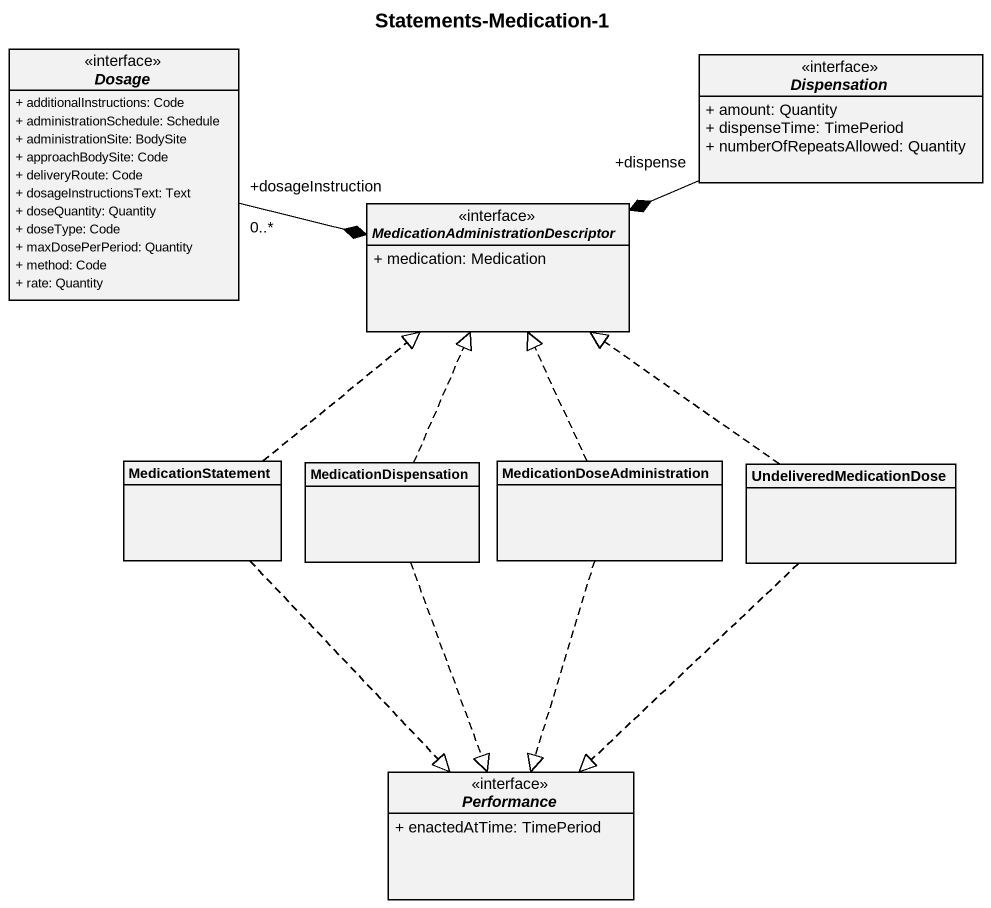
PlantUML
@startuml
title Statements-Medication-1
hide circle
hide empty members
skinparam classAttributeIconSize 0
interface Dosage {
  + additionalInstructions: Code
  + administrationSchedule: Schedule
  + administrationSite: BodySite
  + approachBodySite: Code
  + deliveryRoute: Code
  + dosageInstructionsText: Text
  + doseQuantity: Quantity
  + doseType: Code
  + maxDosePerPeriod: Quantity
  + method: Code
  + rate: Quantity
}
interface Dispensation {
  + amount: Quantity
  + dispenseTime: TimePeriod
  + numberOfRepeatsAllowed: Quantity
}
interface "MedicationAdministrationDescriptor" as MedicationAdministrationDesc {
  + medication: Medication
}
class MedicationStatement
class MedicationDispensation
class MedicationDoseAdministration
class UndeliveredMedicationDose
interface Performance {
  + enactedAtTime: TimePeriod
}
Dosage "+dosageInstruction\n0..*" -right-* MedicationAdministrationDesc
Dispensation "+dispense" -left-* MedicationAdministrationDesc
MedicationStatement .up.|> MedicationAdministrationDesc
MedicationStatement ..|> Performance
MedicationDispensation .up.|> MedicationAdministrationDesc
MedicationDispensation ..|> Performance
MedicationDoseAdministration .up.|> MedicationAdministrationDesc
MedicationDoseAdministration ..|> Performance
UndeliveredMedicationDose .up.|> MedicationAdministrationDesc
UndeliveredMedicationDose ..|> Performance
@enduml
